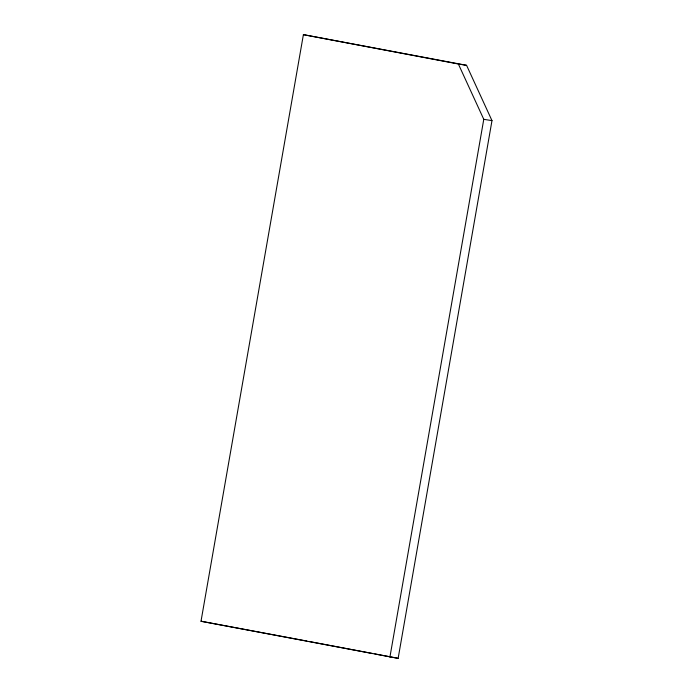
<?xml version="1.0" encoding="UTF-8"?>
<svg xmlns="http://www.w3.org/2000/svg" width="693" height="693" viewBox="0 0 693 693"><rect width="100%" height="100%" fill="white"/><g stroke="black" fill="none" stroke-linecap="round" stroke-linejoin="round"><path stroke-width="1.04" d="M201.013 621.249L303.395 34.65L466.58 65.324L491.987 120.634L398.137 658.35L201.013 621.249L306.869 641.06M389.925 657.033L483.775 119.317L458.368 64.007L303.395 34.65M458.368 64.007L466.58 65.324M483.775 119.317L491.987 120.634M308.991 641.467L372.669 653.525M374.792 653.923L398.137 658.35"/></g></svg>
